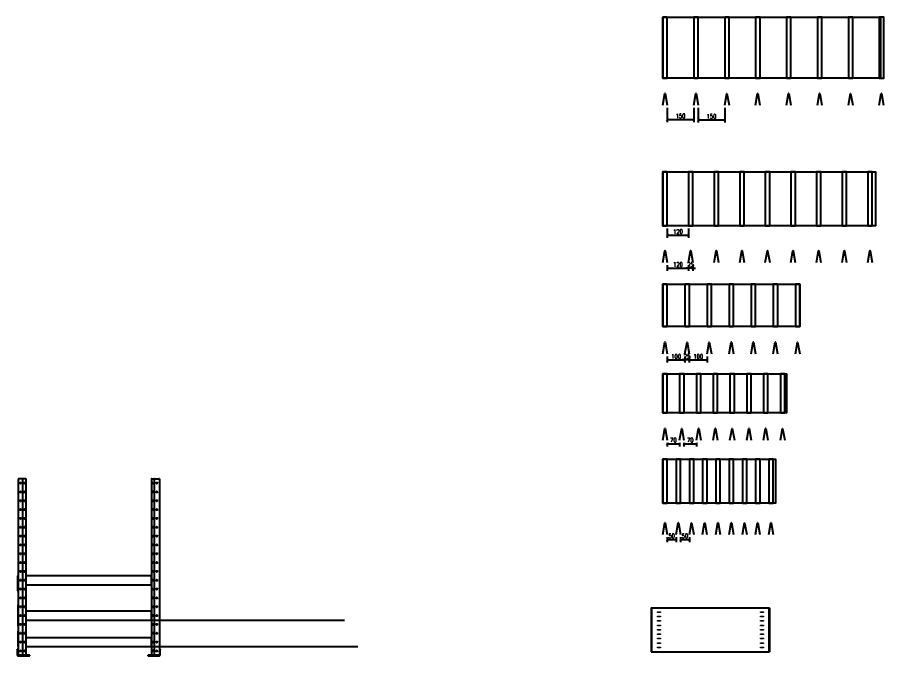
# Model space of a CAD drawing. Header units: millimetres. Extents: x -380 to 34475, y -4 to 3612.
# Drawn here: x 20577 to 25482, y -2 to 3612 of the extents above; entities that cross this region are included whole.
import ezdxf

# ---------------------------------------------------------------- set-up
doc = ezdxf.new("R2010")
doc.units = ezdxf.units.MM
doc.header["$LTSCALE"] = 0.5
doc.layers.get('Defpoints').update_dxf_attribs({"color": 140})
doc.layers.add('Видимый контур (ГОСТ)', color=7, linetype='Continuous', lineweight=0)
doc.styles.add('Arch-Dim', font='romans.shx', dxfattribs={"width": 0.75})
doc.dimstyles.new('Annotative', dxfattribs={"dimscale": 100, "dimtxt": 2.5, "dimasz": 1.5, "dimexe": 1.5, "dimexo": 1.5, "dimgap": 0.8, "dimtad": 1, "dimdec": 0, "dimzin": 3, "dimdsep": 46, "dimtxsty": 'Arch-Dim', "dimblk": 'ARCHTICK', "dimcen": 2.5, "dimazin": 2, "dimtfac": 0.75, "dimtdec": 0, "dimtix": 1, "dimtmove": 2, "dimatfit": 3, "dimfxl": 1, "dimtolj": 1, "dimtzin": 0, "dimarcsym": 0})

# ---------------------------------------------------------------- blocks, each defined once
blk = doc.blocks.new('*U72')
for p, q in [((0, 1000), (0, 0)), ((0, 1000), (2, 1000)), ((26, 1000), (2, 1000)), ((26, 1000), (28, 1000)), ((29, 1000), (28, 1000)), ((28, 0), (28, 1000)), ((43, 1000), (29, 1000)), ((44, 999), (44, 1)), ((756, 999), (756, 1)), ((757, 1000), (771, 1000)), ((771, 1000), (772, 1000)), ((772, 0), (772, 1000)), ((774, 1000), (772, 1000)), ((774, 1000), (798, 1000)), ((800, 1000), (798, 1000)), ((800, 1000), (800, 0)), ((2, 0), (0, 0)), ((2, 0), (26, 0)), ((28, 0), (26, 0)), ((29, 0), (28, 0)), ((43, 0), (29, 0)), ((757, 0), (771, 0)), ((771, 0), (772, 0)), ((772, 0), (774, 0)), ((798, 0), (774, 0)), ((798, 0), (800, 0))]:
    blk.add_line(p, q)
for centre in [(14, 975), (36, 975), (764, 975), (786, 975), (14, 925), (36, 925), (764, 925), (786, 925), (14, 875), (36, 875), (764, 875), (786, 875), (14, 825), (36, 825), (764, 825), (786, 825), (14, 775), (36, 775), (764, 775), (786, 775), (14, 725), (36, 725), (764, 725), (786, 725), (14, 675), (36, 675), (764, 675), (786, 675), (14, 625), (36, 625), (764, 625), (786, 625), (14, 575), (36, 575), (764, 575), (786, 575), (14, 525), (36, 525), (764, 525), (786, 525), (14, 475), (36, 475), (764, 475), (786, 475), (14, 425), (36, 425), (764, 425), (786, 425), (14, 375), (36, 375), (764, 375), (786, 375), (14, 325), (36, 325), (764, 325), (786, 325), (14, 275), (36, 275), (764, 275), (786, 275), (14, 225), (36, 225), (764, 225), (786, 225), (14, 175), (36, 175), (764, 175), (786, 175), (14, 125), (36, 125), (764, 125), (786, 125), (14, 75), (36, 75), (764, 75), (786, 75), (14, 25), (36, 25), (764, 25), (786, 25)]:
    blk.add_circle(centre, 3.5)
for centre, start, end in [((43, 999), 0, 90), ((757, 999), 90, 180), ((43, 1), 270, 0), ((757, 1), 180, 270)]:
    blk.add_arc(centre, 1, start, end)
blk = doc.blocks.new('Stand25')
for points in [[(0, 0), (2, 0), (2, 247), (0, 247)], [(2, 0), (669, 0), (669, 247), (2, 247)], [(671, 0), (669, 0), (669, 247), (671, 247)]]:
    blk.add_lwpolyline(points, close=True)
at = {"layer": 'Видимый контур (ГОСТ)'}
for p, q in [((35.5, 227), (52.5, 227)), ((35.5, 223), (35.5, 227)), ((52.5, 223), (35.5, 223)), ((35.5, 202), (52.5, 202)), ((35.5, 198), (35.5, 202)), ((52.5, 198), (35.5, 198)), ((52.5, 227), (52.5, 223)), ((52.5, 202), (52.5, 198)), ((618.5, 227), (635.5, 227)), ((618.5, 223), (618.5, 227)), ((635.5, 223), (618.5, 223)), ((618.5, 202), (635.5, 202)), ((618.5, 198), (618.5, 202)), ((635.5, 198), (618.5, 198)), ((635.5, 227), (635.5, 223)), ((635.5, 202), (635.5, 198)), ((35.5, 177), (52.5, 177)), ((35.5, 173), (35.5, 177)), ((52.5, 173), (35.5, 173)), ((35.5, 152), (52.5, 152)), ((35.5, 148), (35.5, 152)), ((52.5, 148), (35.5, 148)), ((52.5, 177), (52.5, 173)), ((52.5, 152), (52.5, 148)), ((618.5, 177), (635.5, 177)), ((618.5, 173), (618.5, 177)), ((635.5, 173), (618.5, 173)), ((618.5, 152), (635.5, 152)), ((618.5, 148), (618.5, 152)), ((635.5, 148), (618.5, 148)), ((635.5, 177), (635.5, 173)), ((635.5, 152), (635.5, 148)), ((35.5, 127), (52.5, 127)), ((35.5, 123), (35.5, 127)), ((52.5, 123), (35.5, 123)), ((35.5, 102), (52.5, 102)), ((35.5, 98), (35.5, 102)), ((52.5, 127), (52.5, 123)), ((52.5, 102), (52.5, 98)), ((618.5, 127), (635.5, 127)), ((618.5, 123), (618.5, 127)), ((635.5, 123), (618.5, 123)), ((618.5, 102), (635.5, 102)), ((618.5, 98), (618.5, 102)), ((635.5, 127), (635.5, 123)), ((635.5, 102), (635.5, 98)), ((52.5, 98), (35.5, 98)), ((35.5, 77), (52.5, 77)), ((35.5, 73), (35.5, 77)), ((52.5, 73), (35.5, 73)), ((35.5, 52), (52.5, 52)), ((35.5, 48), (35.5, 52)), ((52.5, 77), (52.5, 73)), ((52.5, 52), (52.5, 48)), ((635.5, 98), (618.5, 98)), ((618.5, 77), (635.5, 77)), ((618.5, 73), (618.5, 77)), ((635.5, 73), (618.5, 73)), ((618.5, 52), (635.5, 52)), ((618.5, 48), (618.5, 52)), ((635.5, 77), (635.5, 73)), ((635.5, 52), (635.5, 48)), ((52.5, 48), (35.5, 48)), ((35.5, 23), (35.5, 27)), ((35.5, 27), (52.5, 27)), ((52.5, 23), (35.5, 23)), ((52.5, 27), (52.5, 23)), ((635.5, 48), (618.5, 48)), ((618.5, 23), (618.5, 27)), ((618.5, 27), (635.5, 27)), ((635.5, 23), (618.5, 23)), ((635.5, 27), (635.5, 23))]:
    blk.add_line(p, q, dxfattribs=at)
blk = doc.blocks.new('*U77')
for points in [[(0, 85), (-2, 85), (-2, 3), (0, 3)], [(756, 50), (44, 50), (44, 0), (756, 0)], [(802, 85), (800, 85), (800, 3), (802, 3)]]:
    blk.add_lwpolyline(points, close=True)
blk = doc.blocks.new('*U67')
for points in [[(-2, -35), (0, -35), (0, 85), (-2, 85)], [(44, 0), (756, 0), (756, 50), (44, 50)], [(800, -35), (802, -35), (802, 85), (800, 85)]]:
    blk.add_lwpolyline(points, close=True)
blk = doc.blocks.new('*U69')
for points in [[(0, -35), (-2, -35), (-2, 49.6), (0, 49.6)], [(44, 0), (756, 0), (756, 50), (44, 50)], [(800, -35), (802, -35), (802, 48.3), (800, 48.3)]]:
    blk.add_lwpolyline(points, close=True)
blk = doc.blocks.new('*U71')
for p, q in [((0, 35), (0, 37)), ((2, 37), (0, 37)), ((0, 35), (0, 4)), ((2, 37), (2, 35)), ((2, 35), (2, 4)), ((68, 2), (4, 2)), ((4, 0), (68, 0)), ((68, 2), (70, 2)), ((70, 0), (68, 0)), ((70, 0), (70, 2)), ((738, 2), (738, 0)), ((738, 2), (740, 2)), ((804, 2), (740, 2)), ((808, 37), (806, 37)), ((806, 35), (806, 37)), ((806, 35), (806, 4)), ((808, 37), (808, 35)), ((808, 4), (808, 35)), ((740, 0), (738, 0)), ((740, 0), (804, 0))]:
    blk.add_line(p, q)
for centre, radius, start, end in [((4, 4), 4, 180, 270), ((4, 4), 2, 180, 270), ((804, 4), 4, 270, 0), ((804, 4), 2, 270, 0)]:
    blk.add_arc(centre, radius, start, end)
blk = doc.blocks.new('*U96')
for p, q in [((0, 0), (11.6, 66)), ((13, 66), (24.6, 0)), ((75, 0), (86.6, 66)), ((88, 66), (99.6, 0)), ((150, 0), (161.6, 66)), ((163, 66), (174.6, 0)), ((225, 0), (236.6, 66)), ((238, 66), (249.6, 0)), ((300, 0), (311.6, 66)), ((313, 66), (324.6, 0)), ((375, 0), (386.6, 66)), ((388, 66), (399.6, 0)), ((450, 0), (461.6, 66)), ((463, 66), (474.6, 0)), ((525, 0), (536.6, 66)), ((538, 66), (549.6, 0)), ((600, 0), (611.6, 66)), ((613, 66), (624.6, 0))]:
    blk.add_line(p, q)
for points in [[(0, 176.9), (25, 176.9), (25, 427.1), (0, 427.1)], [(0, 427.1), (637.6, 427.1), (637.6, 176.9), (0, 176.9)], [(75, 176.9), (100, 176.9), (100, 427.1), (75, 427.1)], [(150, 176.9), (175, 176.9), (175, 427.1), (150, 427.1)], [(225, 176.9), (250, 176.9), (250, 427.1), (225, 427.1)], [(300, 176.9), (325, 176.9), (325, 427.1), (300, 427.1)], [(375, 176.9), (400, 176.9), (400, 427.1), (375, 427.1)], [(450, 176.9), (475, 176.9), (475, 427.1), (450, 427.1)], [(525, 176.9), (550, 176.9), (550, 427.1), (525, 427.1)], [(600, 176.9), (625, 176.9), (625, 427.1), (600, 427.1)]]:
    blk.add_lwpolyline(points, close=True)
for centre in [(12.3, 65.9), (87.3, 65.9), (162.3, 65.9), (237.3, 65.9), (312.3, 65.9), (387.3, 65.9), (462.3, 65.9), (537.3, 65.9), (612.3, 65.9)]:
    blk.add_arc(centre, 0.7, 10, 170)
blk = doc.blocks.new('*U101')
for p, q in [((0, 0), (11.6, 66)), ((13, 66), (24.6, 0)), ((95, 0), (106.6, 66)), ((108, 66), (119.6, 0)), ((190, 0), (201.6, 66)), ((203, 66), (214.6, 0)), ((285, 0), (296.6, 66)), ((298, 66), (309.6, 0)), ((380, 0), (391.6, 66)), ((393, 66), (404.6, 0)), ((475, 0), (486.6, 66)), ((488, 66), (499.6, 0)), ((570, 0), (581.6, 66)), ((583, 66), (594.6, 0)), ((665, 0), (676.6, 66)), ((678, 66), (689.6, 0))]:
    blk.add_line(p, q)
for points in [[(0, 153.9), (25, 153.9), (25, 374.6), (0, 374.6)], [(0, 374.6), (699.2, 374.6), (699.2, 153.9), (0, 153.9)], [(95, 153.9), (120, 153.9), (120, 374.6), (95, 374.6)], [(190, 153.9), (215, 153.9), (215, 374.6), (190, 374.6)], [(285, 153.9), (310, 153.9), (310, 374.6), (285, 374.6)], [(380, 153.9), (405, 153.9), (405, 374.6), (380, 374.6)], [(475, 153.9), (500, 153.9), (500, 374.6), (475, 374.6)], [(570, 153.9), (595, 153.9), (595, 374.6), (570, 374.6)], [(665, 153.9), (690, 153.9), (690, 374.6), (665, 374.6)]]:
    blk.add_lwpolyline(points, close=True)
for centre in [(12.3, 65.9), (107.3, 65.9), (202.3, 65.9), (297.3, 65.9), (392.3, 65.9), (487.3, 65.9), (582.3, 65.9), (677.3, 65.9)]:
    blk.add_arc(centre, 0.7, 10, 170)
blk = doc.blocks.new('*U106')
for p, q in [((0, 0), (11.6, 66)), ((13, 66), (24.6, 0)), ((125, 0), (136.6, 66)), ((138, 66), (149.6, 0)), ((250, 0), (261.6, 66)), ((263, 66), (274.6, 0)), ((375, 0), (386.6, 66)), ((388, 66), (399.6, 0)), ((500, 0), (511.6, 66)), ((513, 66), (524.6, 0)), ((625, 0), (636.6, 66)), ((638, 66), (649.6, 0)), ((750, 0), (761.6, 66)), ((763, 66), (774.6, 0))]:
    blk.add_line(p, q)
for points in [[(0, 153.9), (25, 153.9), (25, 395.2), (0, 395.2)], [(0, 395.2), (775.4, 395.2), (775.4, 153.9), (0, 153.9)], [(125, 153.9), (150, 153.9), (150, 395.2), (125, 395.2)], [(250, 153.9), (275, 153.9), (275, 395.2), (250, 395.2)], [(375, 153.9), (400, 153.9), (400, 395.2), (375, 395.2)], [(500, 153.9), (525, 153.9), (525, 395.2), (500, 395.2)], [(625, 153.9), (650, 153.9), (650, 395.2), (625, 395.2)], [(750, 153.9), (775, 153.9), (775, 395.2), (750, 395.2)]]:
    blk.add_lwpolyline(points, close=True)
for centre in [(12.3, 65.9), (137.3, 65.9), (262.3, 65.9), (387.3, 65.9), (512.3, 65.9), (637.3, 65.9), (762.3, 65.9)]:
    blk.add_arc(centre, 0.7, 10, 170)
blk = doc.blocks.new('_ArchTick')
at = {"color": 0, "linetype": 'ByBlock', "const_width": 0.15}
blk.add_lwpolyline([(-0.5, -0.5), (0.5, 0.5)], dxfattribs=at)
blk = doc.blocks.new('*D105')
at = {"color": 0, "lineweight": -2, "transparency": 16777216}
for p, q in [((24256.3, 1692.1), (24256.3, 1657.2)), ((24256.3, 1672.2), (24356.7, 1672.2)), ((24356.7, 1692.1), (24356.7, 1657.2))]:
    blk.add_line(p, q, dxfattribs=at)
at = {"layer": 'Defpoints', "color": 0, "transparency": 16777216}
for p in [(24256.3, 1707.1), (24356.7, 1707.1), (24356.7, 1672.2)]:
    blk.add_point(p, dxfattribs=at)
at = {"color": 0, "lineweight": -2, "transparency": 16777216, "xscale": 15, "yscale": 15, "zscale": 15, "rotation": 180}
blk.add_blockref('_ArchTick', (24256.3, 1672.2), dxfattribs=at)
at = {"color": 0, "lineweight": -2, "transparency": 16777216, "xscale": 15, "yscale": 15, "zscale": 15}
blk.add_blockref('_ArchTick', (24356.7, 1672.2), dxfattribs=at)
at = {"color": 0, "transparency": 16777216, "insert": (24306.5, 1692.7), "char_height": 25, "attachment_point": 5, "style": 'Arch-Dim'}
blk.add_mtext('\\A1;100', dxfattribs=at)
blk = doc.blocks.new('*D107')
at = {"color": 0, "lineweight": -2, "transparency": 16777216}
for p, q in [((24356.7, 1672.2), (24341.7, 1672.2)), ((24356.7, 1692.1), (24356.7, 1657.2)), ((24381.3, 1672.2), (24356.7, 1672.2)), ((24381.3, 1692.1), (24381.3, 1657.2)), ((24381.3, 1672.2), (24396.3, 1672.2))]:
    blk.add_line(p, q, dxfattribs=at)
at = {"layer": 'Defpoints', "color": 0, "transparency": 16777216}
for p in [(24356.7, 1707.1), (24356.7, 1672.2), (24381.3, 1707.1)]:
    blk.add_point(p, dxfattribs=at)
at = {"color": 0, "lineweight": -2, "transparency": 16777216, "xscale": 15, "yscale": 15, "zscale": 15}
blk.add_blockref('_ArchTick', (24356.7, 1672.2), dxfattribs=at)
at = {"color": 0, "lineweight": -2, "transparency": 16777216, "xscale": 15, "yscale": 15, "zscale": 15, "rotation": 180}
blk.add_blockref('_ArchTick', (24381.3, 1672.2), dxfattribs=at)
at = {"color": 0, "transparency": 16777216, "insert": (24369, 1692.7), "char_height": 25, "attachment_point": 5, "style": 'Arch-Dim'}
blk.add_mtext('\\A1;25', dxfattribs=at)
blk = doc.blocks.new('*D108')
at = {"color": 0, "lineweight": -2, "transparency": 16777216}
for p, q in [((24256.3, 1203.3), (24256.3, 1183.3)), ((24256.3, 1198.3), (24326.7, 1198.3)), ((24326.7, 1203.3), (24326.7, 1183.3))]:
    blk.add_line(p, q, dxfattribs=at)
at = {"layer": 'Defpoints', "color": 0, "transparency": 16777216}
for p in [(24256.3, 1218.3), (24326.7, 1218.3), (24326.7, 1198.3)]:
    blk.add_point(p, dxfattribs=at)
at = {"color": 0, "lineweight": -2, "transparency": 16777216, "xscale": 15, "yscale": 15, "zscale": 15, "rotation": 180}
blk.add_blockref('_ArchTick', (24256.3, 1198.3), dxfattribs=at)
at = {"color": 0, "lineweight": -2, "transparency": 16777216, "xscale": 15, "yscale": 15, "zscale": 15}
blk.add_blockref('_ArchTick', (24326.7, 1198.3), dxfattribs=at)
at = {"color": 0, "transparency": 16777216, "insert": (24291.5, 1218.8), "char_height": 25, "attachment_point": 5, "style": 'Arch-Dim'}
blk.add_mtext('\\A1;70', dxfattribs=at)
blk = doc.blocks.new('*D109')
at = {"color": 0, "lineweight": -2, "transparency": 16777216}
for p, q in [((24351.3, 1203.3), (24351.3, 1183.3)), ((24351.3, 1198.3), (24421.7, 1198.3)), ((24421.7, 1203.3), (24421.7, 1183.3))]:
    blk.add_line(p, q, dxfattribs=at)
at = {"layer": 'Defpoints', "color": 0, "transparency": 16777216}
for p in [(24351.3, 1218.3), (24421.7, 1218.3), (24421.7, 1198.3)]:
    blk.add_point(p, dxfattribs=at)
at = {"color": 0, "lineweight": -2, "transparency": 16777216, "xscale": 15, "yscale": 15, "zscale": 15, "rotation": 180}
blk.add_blockref('_ArchTick', (24351.3, 1198.3), dxfattribs=at)
at = {"color": 0, "lineweight": -2, "transparency": 16777216, "xscale": 15, "yscale": 15, "zscale": 15}
blk.add_blockref('_ArchTick', (24421.7, 1198.3), dxfattribs=at)
at = {"color": 0, "transparency": 16777216, "insert": (24386.5, 1218.8), "char_height": 25, "attachment_point": 5, "style": 'Arch-Dim'}
blk.add_mtext('\\A1;70', dxfattribs=at)
blk = doc.blocks.new('*D110')
at = {"color": 0, "lineweight": -2, "transparency": 16777216}
for p, q in [((24256.3, 669.4), (24256.3, 640.6)), ((24256.3, 655.6), (24306.7, 655.6)), ((24306.7, 669.4), (24306.7, 640.6))]:
    blk.add_line(p, q, dxfattribs=at)
at = {"layer": 'Defpoints', "color": 0, "transparency": 16777216}
for p in [(24256.3, 684.4), (24306.7, 684.4), (24306.7, 655.6)]:
    blk.add_point(p, dxfattribs=at)
at = {"color": 0, "lineweight": -2, "transparency": 16777216, "xscale": 15, "yscale": 15, "zscale": 15, "rotation": 180}
blk.add_blockref('_ArchTick', (24256.3, 655.6), dxfattribs=at)
at = {"color": 0, "lineweight": -2, "transparency": 16777216, "xscale": 15, "yscale": 15, "zscale": 15}
blk.add_blockref('_ArchTick', (24306.7, 655.6), dxfattribs=at)
at = {"color": 0, "transparency": 16777216, "insert": (24281.5, 676.1), "char_height": 25, "attachment_point": 5, "style": 'Arch-Dim'}
blk.add_mtext('\\A1;50', dxfattribs=at)
blk = doc.blocks.new('*D111')
at = {"color": 0, "lineweight": -2, "transparency": 16777216}
for p, q in [((24331.3, 669.4), (24331.3, 640.6)), ((24331.3, 655.6), (24381.7, 655.6)), ((24381.7, 669.4), (24381.7, 640.6))]:
    blk.add_line(p, q, dxfattribs=at)
at = {"layer": 'Defpoints', "color": 0, "transparency": 16777216}
for p in [(24331.3, 684.4), (24381.7, 684.4), (24381.7, 655.6)]:
    blk.add_point(p, dxfattribs=at)
at = {"color": 0, "lineweight": -2, "transparency": 16777216, "xscale": 15, "yscale": 15, "zscale": 15, "rotation": 180}
blk.add_blockref('_ArchTick', (24331.3, 655.6), dxfattribs=at)
at = {"color": 0, "lineweight": -2, "transparency": 16777216, "xscale": 15, "yscale": 15, "zscale": 15}
blk.add_blockref('_ArchTick', (24381.7, 655.6), dxfattribs=at)
at = {"color": 0, "transparency": 16777216, "insert": (24356.5, 676.1), "char_height": 25, "attachment_point": 5, "style": 'Arch-Dim'}
blk.add_mtext('\\A1;50', dxfattribs=at)
blk = doc.blocks.new('*D112')
at = {"color": 0, "lineweight": -2, "transparency": 16777216}
for p, q in [((24381.3, 1692.1), (24381.3, 1657.2)), ((24381.3, 1672.2), (24481.7, 1672.2)), ((24481.7, 1692.1), (24481.7, 1657.2))]:
    blk.add_line(p, q, dxfattribs=at)
at = {"layer": 'Defpoints', "color": 0, "transparency": 16777216}
for p in [(24381.3, 1707.1), (24481.7, 1707.1), (24481.7, 1672.2)]:
    blk.add_point(p, dxfattribs=at)
at = {"color": 0, "lineweight": -2, "transparency": 16777216, "xscale": 15, "yscale": 15, "zscale": 15, "rotation": 180}
blk.add_blockref('_ArchTick', (24381.3, 1672.2), dxfattribs=at)
at = {"color": 0, "lineweight": -2, "transparency": 16777216, "xscale": 15, "yscale": 15, "zscale": 15}
blk.add_blockref('_ArchTick', (24481.7, 1672.2), dxfattribs=at)
at = {"color": 0, "transparency": 16777216, "insert": (24431.5, 1692.7), "char_height": 25, "attachment_point": 5, "style": 'Arch-Dim'}
blk.add_mtext('\\A1;100', dxfattribs=at)
blk = doc.blocks.new('*U118')
for p, q in [((0, 0), (11.6, 66)), ((13, 66), (24.6, 0)), ((145, 0), (156.6, 66)), ((158, 66), (169.6, 0)), ((290, 0), (301.6, 66)), ((303, 66), (314.6, 0)), ((435, 0), (446.6, 66)), ((448, 66), (459.6, 0)), ((580, 0), (591.6, 66)), ((593, 66), (604.6, 0)), ((725, 0), (736.6, 66)), ((738, 66), (749.6, 0)), ((870, 0), (881.6, 66)), ((883, 66), (894.6, 0)), ((1015, 0), (1026.6, 66)), ((1028, 66), (1039.6, 0)), ((1160, 0), (1171.6, 66)), ((1173, 66), (1184.6, 0))]:
    blk.add_line(p, q)
for points in [[(0, 207), (25, 207), (25, 512.2), (0, 512.2)], [(0, 512.2), (1204.1, 512.2), (1204.1, 207), (0, 207)], [(145, 207), (170, 207), (170, 512.2), (145, 512.2)], [(290, 207), (315, 207), (315, 512.2), (290, 512.2)], [(435, 207), (460, 207), (460, 512.2), (435, 512.2)], [(580, 207), (605, 207), (605, 512.2), (580, 512.2)], [(725, 207), (750, 207), (750, 512.2), (725, 512.2)], [(870, 207), (895, 207), (895, 512.2), (870, 512.2)], [(1015, 207), (1040, 207), (1040, 512.2), (1015, 512.2)], [(1160, 207), (1185, 207), (1185, 512.2), (1160, 512.2)]]:
    blk.add_lwpolyline(points, close=True)
for centre in [(12.3, 65.9), (157.3, 65.9), (302.3, 65.9), (447.3, 65.9), (592.3, 65.9), (737.3, 65.9), (882.3, 65.9), (1027.3, 65.9), (1172.3, 65.9)]:
    blk.add_arc(centre, 0.7, 10, 170)
blk = doc.blocks.new('*D119')
at = {"color": 0, "lineweight": -2, "transparency": 16777216}
for p, q in [((24256.7, 2416.5), (24256.7, 2363.6)), ((24376.7, 2416.5), (24376.7, 2363.6)), ((24256.7, 2378.6), (24376.7, 2378.6))]:
    blk.add_line(p, q, dxfattribs=at)
at = {"layer": 'Defpoints', "color": 0, "transparency": 16777216}
for p in [(24256.7, 2431.5), (24376.7, 2431.5), (24376.7, 2378.6)]:
    blk.add_point(p, dxfattribs=at)
at = {"color": 0, "lineweight": -2, "transparency": 16777216, "xscale": 15, "yscale": 15, "zscale": 15, "rotation": 180}
blk.add_blockref('_ArchTick', (24256.7, 2378.6), dxfattribs=at)
at = {"color": 0, "lineweight": -2, "transparency": 16777216, "xscale": 15, "yscale": 15, "zscale": 15}
blk.add_blockref('_ArchTick', (24376.7, 2378.6), dxfattribs=at)
at = {"color": 0, "transparency": 16777216, "insert": (24316.7, 2399.1), "char_height": 25, "attachment_point": 5, "style": 'Arch-Dim'}
blk.add_mtext('\\A1;120', dxfattribs=at)
blk = doc.blocks.new('*D120')
at = {"color": 0, "lineweight": -2, "transparency": 16777216}
for p, q in [((24256.3, 2209.5), (24256.3, 2177.5)), ((24376.7, 2209.5), (24376.7, 2177.5)), ((24256.3, 2192.5), (24376.7, 2192.5))]:
    blk.add_line(p, q, dxfattribs=at)
at = {"layer": 'Defpoints', "color": 0, "transparency": 16777216}
for p in [(24256.3, 2224.5), (24376.7, 2224.5), (24376.7, 2192.5)]:
    blk.add_point(p, dxfattribs=at)
at = {"color": 0, "lineweight": -2, "transparency": 16777216, "xscale": 15, "yscale": 15, "zscale": 15, "rotation": 180}
blk.add_blockref('_ArchTick', (24256.3, 2192.5), dxfattribs=at)
at = {"color": 0, "lineweight": -2, "transparency": 16777216, "xscale": 15, "yscale": 15, "zscale": 15}
blk.add_blockref('_ArchTick', (24376.7, 2192.5), dxfattribs=at)
at = {"color": 0, "transparency": 16777216, "insert": (24316.5, 2213), "char_height": 25, "attachment_point": 5, "style": 'Arch-Dim'}
blk.add_mtext('\\A1;120', dxfattribs=at)
blk = doc.blocks.new('*D121')
at = {"color": 0, "lineweight": -2, "transparency": 16777216}
for p, q in [((24376.7, 2209.5), (24376.7, 2177.5)), ((24401.3, 2209.5), (24401.3, 2177.5)), ((24376.7, 2192.5), (24361.7, 2192.5)), ((24401.3, 2192.5), (24376.7, 2192.5)), ((24401.3, 2192.5), (24416.3, 2192.5))]:
    blk.add_line(p, q, dxfattribs=at)
at = {"layer": 'Defpoints', "color": 0, "transparency": 16777216}
for p in [(24376.7, 2224.5), (24401.3, 2224.5), (24376.7, 2192.5)]:
    blk.add_point(p, dxfattribs=at)
at = {"color": 0, "lineweight": -2, "transparency": 16777216, "xscale": 15, "yscale": 15, "zscale": 15}
blk.add_blockref('_ArchTick', (24376.7, 2192.5), dxfattribs=at)
at = {"color": 0, "lineweight": -2, "transparency": 16777216, "xscale": 15, "yscale": 15, "zscale": 15, "rotation": 180}
blk.add_blockref('_ArchTick', (24401.3, 2192.5), dxfattribs=at)
at = {"color": 0, "transparency": 16777216, "insert": (24389, 2213), "char_height": 25, "attachment_point": 5, "style": 'Arch-Dim'}
blk.add_mtext('\\A1;25', dxfattribs=at)
blk = doc.blocks.new('*U125')
for p, q in [((0, 0), (11.6, 66)), ((13, 66), (24.6, 0)), ((175, 0), (186.6, 66)), ((188, 66), (199.6, 0)), ((350, 0), (361.6, 66)), ((363, 66), (374.6, 0)), ((525, 0), (536.6, 66)), ((538, 66), (549.6, 0)), ((700, 0), (711.6, 66)), ((713, 66), (724.6, 0)), ((875, 0), (886.6, 66)), ((888, 66), (899.6, 0)), ((1050, 0), (1061.6, 66)), ((1063, 66), (1074.6, 0)), ((1225, 0), (1236.6, 66)), ((1238, 66), (1249.6, 0))]:
    blk.add_line(p, q)
for points in [[(0, 153.9), (25, 153.9), (25, 497.5), (0, 497.5)], [(0, 497.5), (1231.6, 497.5), (1231.6, 153.9), (0, 153.9)], [(175, 153.9), (200, 153.9), (200, 497.5), (175, 497.5)], [(350, 153.9), (375, 153.9), (375, 497.5), (350, 497.5)], [(525, 153.9), (550, 153.9), (550, 497.5), (525, 497.5)], [(700, 153.9), (725, 153.9), (725, 497.5), (700, 497.5)], [(875, 153.9), (900, 153.9), (900, 497.5), (875, 497.5)], [(1050, 153.9), (1075, 153.9), (1075, 497.5), (1050, 497.5)], [(1225, 153.9), (1250, 153.9), (1250, 497.5), (1225, 497.5)]]:
    blk.add_lwpolyline(points, close=True)
for centre in [(12.3, 65.9), (187.3, 65.9), (362.3, 65.9), (537.3, 65.9), (712.3, 65.9), (887.3, 65.9), (1062.3, 65.9), (1237.3, 65.9)]:
    blk.add_arc(centre, 0.7, 10, 170)
blk = doc.blocks.new('*D126')
at = {"color": 0, "lineweight": -2, "transparency": 16777216}
for p, q in [((24256.3, 3099.6), (24256.3, 3018.1)), ((24406.7, 3099.6), (24406.7, 3018.1)), ((24256.3, 3033.1), (24406.7, 3033.1))]:
    blk.add_line(p, q, dxfattribs=at)
at = {"layer": 'Defpoints', "color": 0, "transparency": 16777216}
for p in [(24256.3, 3114.6), (24406.7, 3114.6), (24406.7, 3033.1)]:
    blk.add_point(p, dxfattribs=at)
at = {"color": 0, "lineweight": -2, "transparency": 16777216, "xscale": 15, "yscale": 15, "zscale": 15, "rotation": 180}
blk.add_blockref('_ArchTick', (24256.3, 3033.1), dxfattribs=at)
at = {"color": 0, "lineweight": -2, "transparency": 16777216, "xscale": 15, "yscale": 15, "zscale": 15}
blk.add_blockref('_ArchTick', (24406.7, 3033.1), dxfattribs=at)
at = {"color": 0, "transparency": 16777216, "insert": (24331.5, 3053.6), "char_height": 25, "attachment_point": 5, "style": 'Arch-Dim'}
blk.add_mtext('\\A1;150', dxfattribs=at)
blk = doc.blocks.new('*D127')
at = {"color": 0, "lineweight": -2, "transparency": 16777216}
for p, q in [((24431.3, 3099.6), (24431.3, 3015.9)), ((24581.7, 3099.6), (24581.7, 3015.9)), ((24431.3, 3030.9), (24581.7, 3030.9))]:
    blk.add_line(p, q, dxfattribs=at)
at = {"layer": 'Defpoints', "color": 0, "transparency": 16777216}
for p in [(24431.3, 3114.6), (24581.7, 3114.6), (24581.7, 3030.9)]:
    blk.add_point(p, dxfattribs=at)
at = {"color": 0, "lineweight": -2, "transparency": 16777216, "xscale": 15, "yscale": 15, "zscale": 15, "rotation": 180}
blk.add_blockref('_ArchTick', (24431.3, 3030.9), dxfattribs=at)
at = {"color": 0, "lineweight": -2, "transparency": 16777216, "xscale": 15, "yscale": 15, "zscale": 15}
blk.add_blockref('_ArchTick', (24581.7, 3030.9), dxfattribs=at)
at = {"color": 0, "transparency": 16777216, "insert": (24506.5, 3051.4), "char_height": 25, "attachment_point": 5, "style": 'Arch-Dim'}
blk.add_mtext('\\A1;150', dxfattribs=at)

msp = doc.modelspace()

# ---------------------------------------------------------------- linework, layer by layer
for p, q in [((21337.2, 200), (22430.1, 200)), ((21337.2, 50), (22503.9, 50))]:
    msp.add_line(p, q)

# ---------------------------------------------------------------- block references
for name, p in [('*U125', (24231.7, 3114.6)), ('*U118', (24231.7, 2224.5)), ('*U106', (24231.7, 1707.1)), ('*U101', (24231.7, 1218.3)), ('*U96', (24231.7, 684.4)), ('*U72', (20581.2, 0.3)), ('*U69', (20581.2, 400)), ('*U67', (20581.2, 200)), ('Stand25', (24165.2, 19.7)), ('*U77', (20581.2, 50)), ('*U71', (20577.2, -1.7))]:
    msp.add_blockref(name, p)

# ---------------------------------------------------------------- dimensions: what is measured, and where the dimension line sits
for base, p1, p2, picture, middle in [((24406.7, 3033.1), (24256.3, 3114.6), (24406.7, 3114.6), '*D126', (24331.5, 3053.6)), ((24581.7, 3030.9), (24431.3, 3114.6), (24581.7, 3114.6), '*D127', (24506.5, 3051.4)), ((24376.7, 2378.6), (24256.7, 2431.5), (24376.7, 2431.5), '*D119', (24316.7, 2399.1)), ((24376.7, 2192.5), (24256.3, 2224.5), (24376.7, 2224.5), '*D120', (24316.5, 2213)), ((24376.7, 2192.5), (24401.3, 2224.5), (24376.7, 2224.5), '*D121', (24389, 2213)), ((24356.7, 1672.2), (24256.3, 1707.1), (24356.7, 1707.1), '*D105', (24306.5, 1692.7)), ((24356.7, 1672.2), (24381.3, 1707.1), (24356.7, 1707.1), '*D107', (24369, 1692.7)), ((24481.7, 1672.2), (24381.3, 1707.1), (24481.7, 1707.1), '*D112', (24431.5, 1692.7)), ((24326.7, 1198.3), (24256.3, 1218.3), (24326.7, 1218.3), '*D108', (24291.5, 1218.8)), ((24421.7, 1198.3), (24351.3, 1218.3), (24421.7, 1218.3), '*D109', (24386.5, 1218.8)), ((24306.7, 655.6), (24256.3, 684.4), (24306.7, 684.4), '*D110', (24281.5, 676.1)), ((24381.7, 655.6), (24331.3, 684.4), (24381.7, 684.4), '*D111', (24356.5, 676.1))]:
    dim = msp.add_linear_dim(base=base, p1=p1, p2=p2, dimstyle='Annotative')
    dim.commit()
    dim.dimension.update_dxf_attribs({"geometry": picture, "text_midpoint": middle})

doc.saveas('drawing.dxf')
